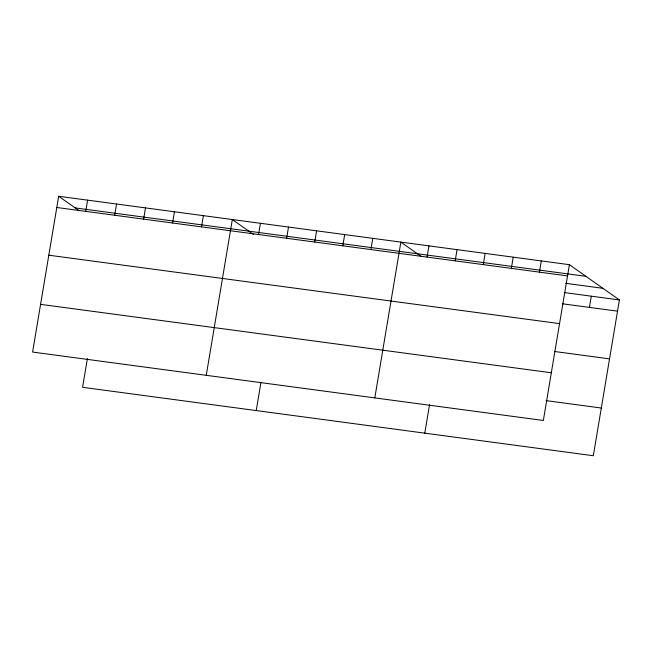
<?xml version="1.0" encoding="UTF-8"?>
<svg xmlns="http://www.w3.org/2000/svg" width="652" height="652" viewBox="0 0 652 652"><rect width="100%" height="100%" fill="white"/><g stroke="black" fill="none" stroke-linecap="round" stroke-linejoin="round"><path stroke-width="0.98" d="M58.672 196.268L32.6 352.056L543.344 420.475L569.416 264.688L58.672 196.268L79.21 210.759M85.738 211.37L87.612 200.148M87.409 358.486L82.584 387.312L593.328 455.732L619.4 299.944L569.416 264.688M114.679 215.25L116.553 204.027M143.619 219.121L145.494 207.898M172.56 223L174.443 211.778M201.501 226.88L203.383 215.657M206.252 375.324L232.324 219.537L253.677 234.59M258.534 234.516L260.417 223.294M256.236 410.573L260.898 382.74M286.627 238.282L288.51 227.059M314.72 242.047L316.595 230.824M342.813 245.812L344.688 234.581M370.898 249.569L372.781 238.347M374.802 397.899L400.874 242.112L421.412 256.603M427.084 257.1L428.959 245.877M424.786 433.148L429.603 404.33M455.177 260.857L457.052 249.635M483.262 264.622L485.145 253.4M511.355 268.388L513.238 257.165M539.448 272.153L541.323 260.93M589.432 307.402L591.307 296.179M75.167 207.906L585.912 276.326M56.789 207.491L567.542 275.91M565.789 283.335L602.904 288.306M564.224 292.552L619.4 299.944M562.342 303.775L617.525 311.167M48.81 255.201L559.555 323.62M554.363 351.477L609.538 358.869M40.587 304.354L551.331 372.773M546.131 400.63L601.315 408.022"/></g></svg>
